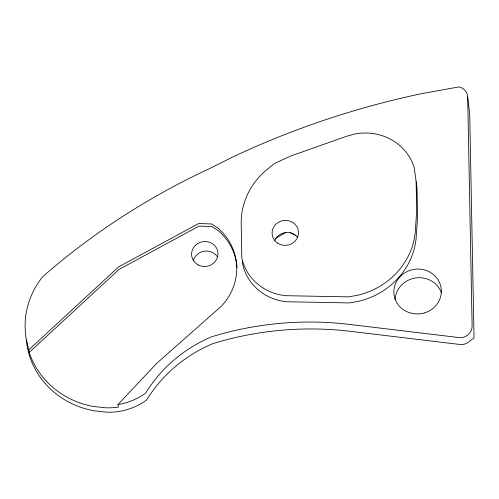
<?xml version="1.0" encoding="UTF-8"?>
<svg xmlns="http://www.w3.org/2000/svg" width="499" height="499" viewBox="0 0 499 499"><rect width="100%" height="100%" fill="white"/><g stroke="black" fill="none" stroke-linecap="round" stroke-linejoin="round"><path stroke-width="0.75" d="M117.989 404.527L156.798 363.278L221.232 306.299A58.657 55.358 -8.1 0 0 217.857 228.037L211.607 223.976L198.671 223.521L118.643 266.846L28.848 349.83L29.216 352.425A85.566 80.757 -8.1 0 0 93.363 406.467L106.212 407.851L112.3 407.777L118.357 407.122L117.989 404.527A60.416 57.023 -8.1 0 0 145.733 392.994A141.011 133.09 -8.1 0 1 211.757 336.744A315.748 298.003 -8.1 0 1 349.381 324.406L460.371 337.736A11.982 11.309 -8.1 0 0 472.123 326.028L467.682 97.049A11.421 10.778 -8.1 0 0 459.024 86.901L421.505 93.675A815.796 769.951 -8.1 0 0 233.239 156.767L208.501 169.111A685.869 647.328 -8.1 0 0 42.951 276.427C29.821 292.402 23.116 313.634 25.63 334.218L25.929 337.935L28.848 349.83M29.216 352.425L119.012 269.441L199.045 226.109L211.975 226.565L218.231 230.632A58.657 55.358 -8.1 0 1 236.975 267.327M275.635 238.36L285.702 232.472M290.455 232.69L295.938 235.472M467.682 97.049L469.709 114.084L474.05 337.842L467.307 342.944L464.444 344.167L461.357 344.653L350.367 331.324A315.748 298.003 -8.1 0 0 212.736 343.661A141.011 133.09 -8.1 0 0 146.718 399.917A60.416 57.023 -8.1 0 1 106.83 412.174L93.974 410.789A85.566 80.757 -8.1 0 1 26.915 344.853L26.491 339.594M416.129 181.692L416.696 211.189L415.143 233.7L413.896 240.855A75.075 70.858 -8.1 0 1 356.835 295.433L348.302 296.861L285.565 295.689L280.238 294.865A51.16 48.284 -8.1 0 1 261.251 286.788L257.197 283.663A51.16 48.284 -8.1 0 1 243.188 263.067L241.809 258.139L241.185 222.055A73.515 69.386 -8.1 0 1 269.554 167.483L274.425 163.516L291.241 155.819L346.93 136.158L354.402 134.094A51.921 49.002 -8.1 0 1 411.469 160.616L414.139 167.24L416.989 187.749L417.563 217.246L416.01 239.757L414.756 246.905A75.075 70.858 -8.1 0 1 357.696 301.49L349.163 302.918L286.426 301.745L281.099 300.922A51.16 48.284 -8.1 0 1 262.112 292.844L258.058 289.713A51.16 48.284 -8.1 0 1 244.048 269.123L242.67 264.196L242.62 261.127M193.331 260.684A13.217 12.475 -8.1 0 1 204.185 251.178A13.217 12.475 -8.1 0 1 217.458 256.885M274.693 240.693A13.217 12.475 -8.1 0 1 284.96 232.677L288.403 232.54A13.217 12.475 -8.1 0 1 297.285 236.969M395.096 299.5A23.79 22.455 -8.1 0 1 415.686 277.955A23.79 22.455 -8.1 0 1 441.447 292.932M424.175 313.041C416.197 315.181 407.396 313.384 401.109 307.97A23.79 22.455 -8.1 0 1 403.616 273.577A23.79 22.455 -8.1 0 1 438.952 281.342A23.79 22.455 -8.1 0 1 424.175 313.041M198.402 265.013A13.217 12.475 -8.1 0 0 217.994 253.554A13.217 12.475 -8.1 0 0 197.984 243.393A13.217 12.475 -8.1 0 0 198.402 265.013M277.538 243.094A13.217 12.475 -8.1 0 0 298.427 233.975A13.217 12.475 -8.1 0 0 279.927 221.544A13.217 12.475 -8.1 0 0 277.538 243.094"/></g></svg>
